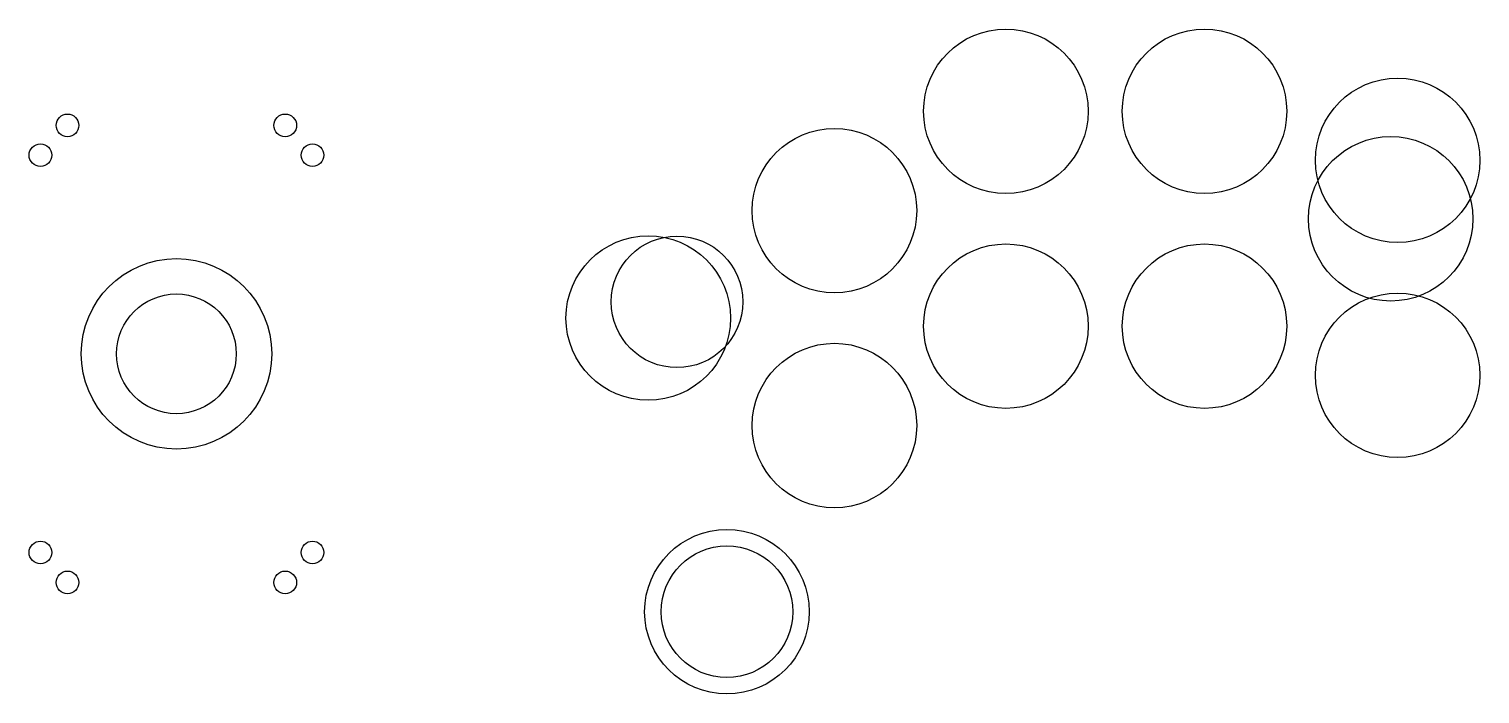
# Model space of a CAD drawing. Header units: inches. Extents: x -4.4 to 6.1, y -2.2 to 2.6.
import ezdxf

# ---------------------------------------------------------------- set-up
doc = ezdxf.new("R2010")
doc.units = ezdxf.units.IN
doc.header["$MEASUREMENT"] = 0
doc.layers.get('0').update_dxf_attribs({"linetype": 'CONTINUOUS'})

msp = doc.modelspace()

# ---------------------------------------------------------------- linework, layer by layer
for centre, radius in [((2.677, 2.007), 0.595), ((4.114, 2.007), 0.595), ((5.511, 1.652), 0.595), ((-4.111, 1.905), 0.082), ((-2.536, 1.905), 0.082), ((1.437, 1.288), 0.595), ((5.461, 1.229), 0.595), ((-4.307, 1.689), 0.082), ((-2.339, 1.689), 0.082), ((0.09, 0.511), 0.595), ((0.298, 0.628), 0.476), ((2.677, 0.452), 0.595), ((4.114, 0.452), 0.595), ((-3.323, 0.252), 0.689), ((-3.323, 0.252), 0.433), ((5.511, 0.097), 0.595), ((1.437, -0.267), 0.595), ((0.659, -1.614), 0.595), ((-4.307, -1.185), 0.082), ((-2.339, -1.185), 0.082), ((0.659, -1.614), 0.476), ((-4.111, -1.402), 0.082), ((-2.536, -1.402), 0.082)]:
    msp.add_circle(centre, radius)

doc.saveas('drawing.dxf')
